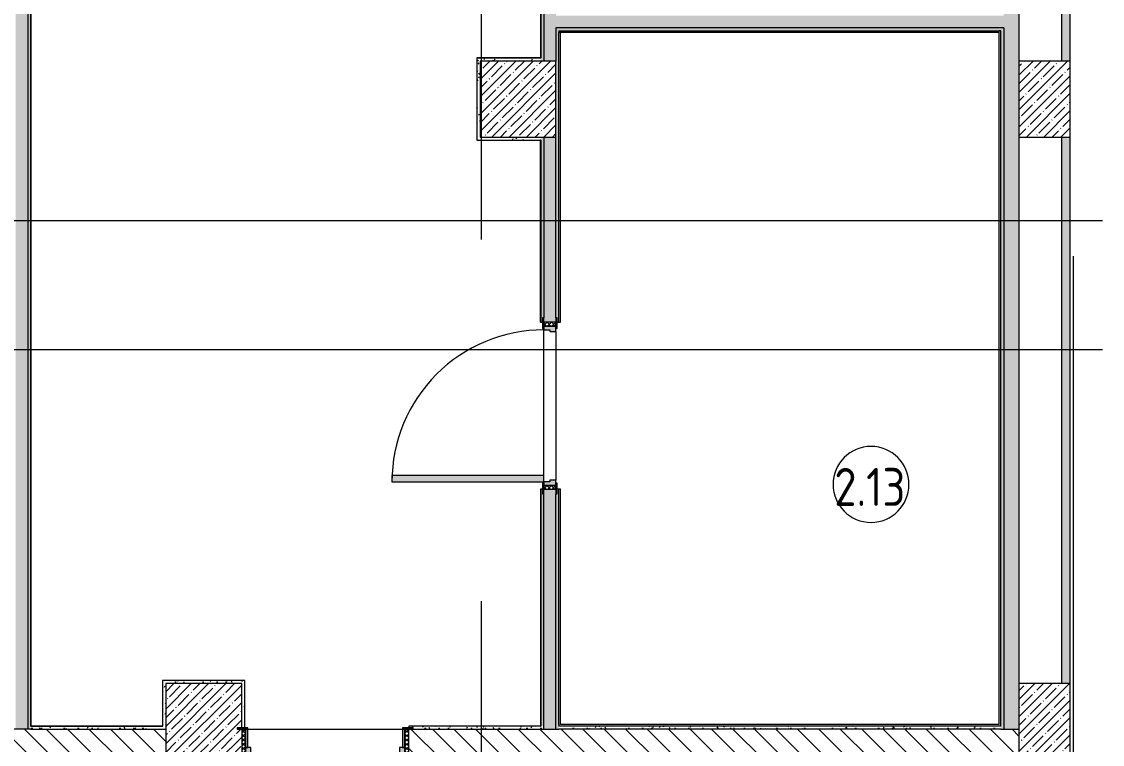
# Model space of a CAD drawing. Header units: millimetres. Extents: x -6228 to 201956, y -8553 to 30426.
# Drawn here: x 174582 to 181702, y 18700 to 23460 of the extents above; entities that cross this region are included whole.
import ezdxf

# ---------------------------------------------------------------- set-up
doc = ezdxf.new("R2010")
doc.units = ezdxf.units.MM
doc.linetypes.add('Осевая', pattern=[15875, 3175, -2381.25, 7937.5, -2381.25])
for name, color, linetype, lineweight in [('A-AREA-IDEN', 7, 'Continuous', 9), ('A-DETL-GENF', 7, 'Continuous', 9), ('A-WALL-4', 7, 'Continuous', 13), ('I-WALL-5', 7, 'Continuous', 9), ('S-COLS-2', 7, 'Continuous', 9), ('Оси', 7, 'Continuous', 9), ('Оси-2', 7, 'Осевая', 9)]:
    doc.layers.add(name, color=color, linetype=linetype, lineweight=lineweight)
for name, color, linetype, lineweight, true_color in [('A-DOOR-5', 7, 'Continuous', 9, 0xaaaaaa), ('A-DOOR-6', 7, 'Continuous', 9, 0xe2e2e2), ('A-DOOR-FRAM-4', 7, 'Continuous', 9, 0xe2e2e2), ('A-DOOR-FRAM-5', 7, 'Continuous', 9, 0xaaaaaa), ('I-WALL-6', 7, 'Continuous', 9, 0x787878), ('I-WALL-7', 9, 'Continuous', 9, 0x808080)]:
    doc.layers.add(name, color=color, linetype=linetype, lineweight=lineweight, true_color=true_color)
doc.styles.add('GOST Common', font='GOST_Common.ttf', dxfattribs={"width": 0.9, "height": 250})
pattern_1 = [(135, (96951.9, 0), (-75.43415, -75.43415), [106.68, -17.78, 3.556, -17.78]), (135, (96951.9, 75.39), (-75.43415, -75.43415), []), (50, (96951.9, 0), (127.52922, -11.15758), [13.335, -146.685]), (355, (96951.9, 0), (-24.66966, 133.74002), [10.668, -117.348]), (100.451, (96962.52, -0.93), (102.85973, 122.58178), [11.333, -124.663]), (46.184, (96951.9, 35.56), (189.75516, -29.43036), [20.002, -220.027]), (96.636, (96967.7, 33.1), (166.1822, 173.1996), [17, -186.995]), (351.184, (96951.9, 35.56), (166.18393, 173.19757), [16.002, -176.022]), (21, (96969.68, 26.67), (106.13027, -71.58603), [13.335, -146.685]), (326, (96969.68, 26.67), (43.26188, 128.93175), [10.668, -117.348]), (71.451, (96978.52, 20.7), (149.39198, 57.34505), [11.333, -124.663]), (37.5, (96951.896, 0), (2.162228, 59.188357), [3.353, -112.573, 3.353, -115.773, -117.792]), (37.5, (96951.896, 0), (2.162228, 59.188357), [-235.052, 3.353, -114.44]), (7.5, (96951.896, 0), (46.773857, 70.126152), [3.353, -64.567, 3.353, -109.906, -44.894]), (7.5, (96951.896, 0), (46.773857, 70.126152), [-181.178, 3.353, -41.542]), (327.5, (96912.247, 0), (94.91367, -4.010093), [3.353, -41.097, 3.353, -135.331, -184.023]), (327.5, (96912.247, 0), (94.91367, -4.010093), [-183.134, 3.353, -180.67]), (317.5, (96894.47, 0), (103.69057, 17.79882), [3.353, -54.432, 3.353, -88.748, -130.683]), (317.5, (96894.47, 0), (103.69057, 17.79882), [-149.885, 3.353, -127.33])]
pattern_2 = [(0, (96951.896, 0), (121.92, 30.48), [10.058, -81.382, 10.058, -81.382, -487.68]), (0, (96951.896, 0), (121.92, 30.48), [-182.88, 10.058, -172.822, 10.058, -81.382, -213.36]), (0, (96951.896, 0), (121.92, 30.48), [-457.2, 10.058, -50.902, 10.058, -142.342]), (120, (96997.616, 15.24), (-87.356454, 90.345817), [10.058, -81.382, 10.058, -81.382, -487.68]), (120, (96997.616, 15.24), (-87.356454, 90.345817), [-182.88, 10.058, -172.822, 10.058, -81.382, -213.36]), (120, (96997.616, 15.24), (-87.356454, 90.345817), [-457.2, 10.058, -50.902, 10.058, -142.342]), (240, (97012.856, 76.2), (-34.563546, -120.825817), [10.058, -81.382, 10.058, -81.382, -487.68]), (240, (97012.856, 76.2), (-34.563546, -120.825817), [-182.88, 10.058, -172.822, 10.058, -81.382, -213.36]), (240, (97012.856, 76.2), (-34.563546, -120.825817), [-457.2, 10.058, -50.902, 10.058, -142.342])]

# ---------------------------------------------------------------- blocks, each defined once
blk = doc.blocks.new('BSC_Колонна _Прямоугольная - 500х500-23287078-План зашивки приборов отопления в осях 1 этажа 12-23')
at = {"layer": 'S-COLS-2'}
h = blk.add_hatch(dxfattribs=at)
h.set_pattern_fill('FP_158', color=256, style=0, pattern_type=2)
h.set_pattern_definition([(45, (-84450, -22950), (-57.02463, 57.02463), []), (45, (-84392.975, -22950), (-57.02463, 57.02463), [100.806, -20.161, 3.353, -16.808])])
h.paths.add_polyline_path([(-250, -250), (85.7, -250), (85.7, 250), (-250, 250)])
for p, q in [((85.7, 250), (-250, 250)), ((-250, 250), (-250, -250)), ((-250, -250), (85.7, -250))]:
    blk.add_line(p, q, dxfattribs=at)
blk = doc.blocks.new('110_Дверь_СКБ_1Ст_Внутренняя1 - Д-4 1100x2100h_су мгн-V199-План зашивки приборов отопления в осях 1 этажа 12-23')
at = {"layer": 'A-DOOR-5'}
h = blk.add_hatch(dxfattribs=at)
h.set_pattern_fill('FP_60', color=256, style=0, pattern_type=2)
h.set_pattern_definition([(135, (1751.41, 104.685), (-14.14214, -14.14214), []), (225, (1751.41, 104.685), (14.14214, -14.14214), [])])
h.paths.add_polyline_path([(537.5, -40), (562.5, -40), (562.5, 40), (537.5, 40)])
at = {"layer": 'A-DOOR-6'}
h = blk.add_hatch(color=256, dxfattribs=at)
h.paths.add_polyline_path([(-512.5, 40), (-512.5, -40), (-477.5, -40), (-477.5, 0), (-487.5, 0), (-487.5, 40)])
h.paths.add_polyline_path([(502.5, 0), (502.5, -40), (537.5, -40), (537.5, 40), (512.5, 40), (512.5, 0)])
at = {"layer": 'A-DOOR-FRAM-4'}
for points in [[(-487.5, 1040), (-487.5, 40), (-447.5, 40), (-447.5, 1040)], [(-567.5, 40), (-497.5, 40), (-497.5, 48), (-567.5, 48)], [(522.5, 40), (592.5, 40), (592.5, 48), (522.5, 48)], [(-567.5, -48), (-497.5, -48), (-497.5, -40), (-567.5, -40)], [(522.5, -48), (592.5, -48), (592.5, -40), (522.5, -40)]]:
    blk.add_hatch(color=256, dxfattribs=at).paths.add_polyline_path(points)
at = {"layer": 'A-DOOR-FRAM-5'}
h = blk.add_hatch(dxfattribs=at)
h.set_pattern_fill('FP_61', color=256, style=0, pattern_type=2)
h.set_pattern_definition([(45, (-371.384, 104.685), (-14.1421, 14.1421), []), (135, (-371.384, 104.685), (-14.1421, -14.1421), [])])
h.paths.add_polyline_path([(-537.5, -40), (-512.5, -40), (-512.5, 40), (-537.5, 40)])
at = {"layer": 'A-DOOR-5'}
for p, q in [((-487.5, 1040), (-487.5, 40)), ((-447.5, 1040), (-487.5, 1040)), ((-447.5, 40), (-447.5, 1040)), ((-487.5, 40), (-447.5, 40))]:
    blk.add_line(p, q, dxfattribs=at)
blk.add_arc((-487.5, 40), 1000, 360, 90, dxfattribs=at)
at = {"layer": 'A-DOOR-FRAM-5'}
for p, q in [((-497.5, 48), (-567.5, 48)), ((-567.5, 48), (-567.5, 40)), ((-567.5, 40), (-497.5, 40)), ((-512.5, 40), (-537.5, 40)), ((-537.5, 40), (-537.5, -40)), ((-487.5, 40), (-512.5, 40)), ((-512.5, 40), (-512.5, -40)), ((-512.5, -40), (-512.5, 40)), ((-497.5, 40), (-512.5, 40)), ((-512.5, 40), (-512.5, 39)), ((-512.5, 39), (-497.5, 39)), ((-497.5, 40), (-497.5, 48)), ((-497.5, 39), (-497.5, 40)), ((-487.5, 0), (-487.5, 40)), ((-477.5, 0), (-487.5, 0)), ((-477.5, -40), (-477.5, 0)), ((512.5, 0), (502.5, 0)), ((502.5, 0), (502.5, -40)), ((512.5, 40), (512.5, 0)), ((537.5, 40), (512.5, 40)), ((592.5, 48), (522.5, 48)), ((522.5, 48), (522.5, 40)), ((537.5, 40), (522.5, 40)), ((522.5, 40), (522.5, 39)), ((522.5, 40), (592.5, 40)), ((522.5, 39), (537.5, 39)), ((537.5, -40), (537.5, 40)), ((562.5, 40), (537.5, 40)), ((537.5, 40), (537.5, -40)), ((537.5, 39), (537.5, 40)), ((562.5, -40), (562.5, 40)), ((592.5, 40), (592.5, 48)), ((-497.5, -40), (-567.5, -40)), ((-567.5, -40), (-567.5, -48)), ((-567.5, -48), (-497.5, -48)), ((-537.5, -40), (-512.5, -40)), ((-497.5, -39), (-512.5, -39)), ((-512.5, -39), (-512.5, -40)), ((-512.5, -40), (-477.5, -40)), ((-512.5, -40), (-497.5, -40)), ((-497.5, -40), (-497.5, -39)), ((-497.5, -48), (-497.5, -40)), ((502.5, -40), (537.5, -40)), ((537.5, -39), (522.5, -39)), ((522.5, -39), (522.5, -40)), ((522.5, -40), (537.5, -40)), ((592.5, -40), (522.5, -40)), ((522.5, -40), (522.5, -48)), ((522.5, -48), (592.5, -48)), ((537.5, -40), (537.5, -39)), ((537.5, -40), (562.5, -40)), ((592.5, -48), (592.5, -40))]:
    blk.add_line(p, q, dxfattribs=at)
blk = doc.blocks.new('110_Дверь_СКБ_1Ст_Внутренняя1 - Д-4 1100x2100h_су мгн-32375332-План зашивки приборов отопления в осях 1 этажа 12-23')
at = {"layer": 'A-DOOR-5'}
h = blk.add_hatch(dxfattribs=at)
h.set_pattern_fill('FP_35', color=256, style=0, pattern_type=2)
h.set_pattern_definition([(135, (1751.41, 164.685), (-14.14214, -14.14214), []), (225, (1751.41, 164.685), (14.14214, -14.14214), [])])
h.paths.add_polyline_path([(554.2, 100), (537.5, 100), (537.5, -100), (562.5, -100), (562.5, 100)])
at = {"layer": 'A-DOOR-6'}
h = blk.add_hatch(color=256, dxfattribs=at)
h.paths.add_polyline_path([(-487.5, 100), (-512.5, 100), (-512.5, 20), (-477.5, 20), (-477.5, 60), (-487.5, 60)])
h.paths.add_polyline_path([(537.5, 100), (512.5, 100), (512.5, 60), (502.5, 60), (502.5, 20), (537.5, 20)])
at = {"layer": 'A-DOOR-FRAM-4'}
for points in [[(-487.5, 1100), (-487.5, 100), (-447.5, 100), (-447.5, 1100)], [(-567.5, 108), (-567.5, 100), (-497.5, 100), (-497.5, 108)], [(-512.5, 100), (-512.5, 99), (-497.5, 100)], [(554.2, 108), (522.5, 108), (522.5, 100), (592.5, 100), (592.5, 108)], [(522.5, 100), (522.5, 99), (537.5, 100)], [(-497.5, 20), (-512.5, 20), (-512.5, -100), (-497.5, -100)], [(537.5, 20), (522.5, 20), (522.5, -100), (537.5, -100)], [(-567.5, -100), (-567.5, -108), (-497.5, -108), (-497.5, -100)], [(554.2, -100), (522.5, -100), (522.5, -108), (592.5, -108), (592.5, -100)]]:
    blk.add_hatch(color=256, dxfattribs=at).paths.add_polyline_path(points)
at = {"layer": 'A-DOOR-FRAM-5'}
h = blk.add_hatch(dxfattribs=at)
h.set_pattern_fill('FP_36', color=256, style=0, pattern_type=2)
h.set_pattern_definition([(45, (-371.384, 164.685), (-14.1421, 14.1421), []), (135, (-371.384, 164.685), (-14.1421, -14.1421), [])])
h.paths.add_polyline_path([(-512.5, 100), (-537.5, 100), (-537.5, -100), (-512.5, -100)])
at = {"layer": 'A-DOOR-5'}
for p, q in [((-487.5, 1100), (-487.5, 100)), ((-447.5, 1100), (-487.5, 1100)), ((-447.5, 100), (-447.5, 1100)), ((-487.5, 100), (-447.5, 100))]:
    blk.add_line(p, q, dxfattribs=at)
blk.add_arc((-487.5, 100), 1000, 360, 90, dxfattribs=at)
at = {"layer": 'A-DOOR-FRAM-5'}
for p, q in [((-497.5, 108), (-567.5, 108)), ((-567.5, 108), (-567.5, 100)), ((-567.5, 100), (-497.5, 100)), ((-512.5, 100), (-537.5, 100)), ((-537.5, 100), (-537.5, -100)), ((-487.5, 100), (-512.5, 100)), ((-512.5, 100), (-512.5, 20)), ((-512.5, -100), (-512.5, 100)), ((-497.5, 100), (-512.5, 100)), ((-512.5, 100), (-512.5, 99)), ((-512.5, 99), (-497.5, 99)), ((-497.5, 100), (-497.5, 108)), ((-497.5, 99), (-497.5, 100)), ((-487.5, 60), (-487.5, 100)), ((512.5, 100), (512.5, 60)), ((537.5, 100), (512.5, 100)), ((592.5, 108), (522.5, 108)), ((522.5, 108), (522.5, 100)), ((537.5, 100), (522.5, 100)), ((522.5, 100), (522.5, 99)), ((522.5, 100), (592.5, 100)), ((522.5, 99), (537.5, 99)), ((537.5, 20), (537.5, 100)), ((562.5, 100), (537.5, 100)), ((537.5, 100), (537.5, -100)), ((537.5, 99), (537.5, 100)), ((562.5, -100), (562.5, 100)), ((592.5, 100), (592.5, 108)), ((-512.5, 20), (-477.5, 20)), ((-497.5, 20), (-512.5, 20)), ((-512.5, 20), (-512.5, -100)), ((-497.5, -100), (-497.5, 20)), ((-477.5, 60), (-487.5, 60)), ((-477.5, 20), (-477.5, 60)), ((512.5, 60), (502.5, 60)), ((502.5, 60), (502.5, 20)), ((502.5, 20), (537.5, 20)), ((537.5, 20), (522.5, 20)), ((522.5, 20), (522.5, -100)), ((537.5, -100), (537.5, 20)), ((-497.5, -100), (-567.5, -100)), ((-567.5, -100), (-567.5, -108)), ((-567.5, -108), (-497.5, -108)), ((-537.5, -100), (-512.5, -100)), ((-512.5, -100), (-497.5, -100)), ((-497.5, -108), (-497.5, -100)), ((522.5, -100), (537.5, -100)), ((592.5, -100), (522.5, -100)), ((522.5, -100), (522.5, -108)), ((522.5, -108), (592.5, -108)), ((537.5, -100), (562.5, -100)), ((592.5, -108), (592.5, -100))]:
    blk.add_line(p, q, dxfattribs=at)
blk = doc.blocks.new('BSC_Колонна _Прямоугольная - 500х500-V213-План зашивки приборов отопления в осях 1 этажа 12-23')
at = {"layer": 'S-COLS-2'}
h = blk.add_hatch(dxfattribs=at)
h.set_pattern_fill('FP_181', color=256, style=0, pattern_type=2)
h.set_pattern_definition([(45, (-78830, -18850), (-57.02463, 57.02463), []), (45, (-78772.975, -18850), (-57.02463, 57.02463), [100.806, -20.161, 3.353, -16.808])])
h.paths.add_polyline_path([(-250, -250), (250, -250), (250, -50), (220, -50), (220, -42), (250, -42), (250, 250), (-250, 250), (-250, -50)])
for p, q in [((250, 250), (-250, 250)), ((-250, 250), (-250, -250)), ((250, -42), (250, 250)), ((-250, -250), (220, -250))]:
    blk.add_line(p, q, dxfattribs=at)
blk = doc.blocks.new('BSC_Колонна _Прямоугольная - 500х500-V214-План зашивки приборов отопления в осях 1 этажа 12-23')
at = {"layer": 'S-COLS-2'}
h = blk.add_hatch(dxfattribs=at)
h.set_pattern_fill('FP_182', color=256, style=0, pattern_type=2)
h.set_pattern_definition([(45, (-84450, -18850), (-57.02463, 57.02463), []), (45, (-84392.975, -18850), (-57.02463, 57.02463), [100.806, -20.161, 3.353, -16.808])])
h.paths.add_polyline_path([(-250, -250), (85.7, -250), (85.7, 250), (-250, 250), (-250, 14.6)])
for p, q in [((85.7, 250), (-250, 250)), ((-250, 250), (-250, -250)), ((-250, -250), (85.7, -250))]:
    blk.add_line(p, q, dxfattribs=at)
blk = doc.blocks.new('BSC_Колонна _Прямоугольная - 500х500-V215-План зашивки приборов отопления в осях 1 этажа 12-23')
at = {"layer": 'S-COLS-2'}
h = blk.add_hatch(dxfattribs=at)
h.set_pattern_fill('FP_183', color=256, style=0, pattern_type=2)
h.set_pattern_definition([(45, (-80900, -22950), (-57.02463, 57.02463), []), (45, (-80842.975, -22950), (-57.02463, 57.02463), [100.806, -20.161, 3.353, -16.808])])
h.paths.add_polyline_path([(-250, -250), (250, -250), (250, 250), (-250, 250), (-250, -32)])
for p, q in [((250, 250), (-250, 250)), ((-250, 250), (-250, -250)), ((250, -250), (250, 250)), ((-250, -250), (250, -250))]:
    blk.add_line(p, q, dxfattribs=at)
blk = doc.blocks.new('DET_L_Линия разрыва - М100-30654842-План зашивки приборов отопления в осях 1 этажа 12-23')
at = {"layer": 'A-DETL-GENF'}
blk.add_line((24079.7, 0), (12339.9, 0), dxfattribs=at)
blk = doc.blocks.new('Марка_Помещения - Номер-25198446-План зашивки приборов отопления в осях 1 этажа 12-23')
at = {"layer": 'A-AREA-IDEN'}
for start, end in [(360, 180), (180, 360)]:
    blk.add_arc((0, 0), 2.5, start, end, dxfattribs=at)

msp = doc.modelspace()

# ---------------------------------------------------------------- hatches: boundary and pattern name
at = {"layer": 'I-WALL-5'}
h = msp.add_hatch(dxfattribs=at)
h.set_pattern_fill('FP_157', color=256, style=0, pattern_type=2)
h.set_pattern_definition([(45, (96951.9, 0), (-57.02463, 57.02463), []), (45, (97008.92, 0), (-57.02463, 57.02463), [100.806, -20.161, 3.353, -16.808])])
h.paths.add_polyline_path([(181431.9, 15313.1), (181651.9, 15423.1), (181651.9, 15530), (181431.9, 15530), (181431.9, 15390.1)])
h.paths.add_polyline_path([(181487.6, 18570), (181487.6, 18600), (181431.9, 18600), (181431.9, 18570)])
h.paths.add_polyline_path([(181431.9, 19100), (181487.6, 19100), (181487.6, 22700), (181431.9, 22700), (181431.9, 20022.7)])
h.paths.add_polyline_path([(181431.9, 23200), (181487.6, 23200), (181487.6, 26600), (181431.9, 26600), (181431.9, 23497.1)])
h = msp.add_hatch(dxfattribs=at)
h.set_pattern_fill('FP_159', color=256, style=0, pattern_type=2)
h.set_pattern_definition([(135, (96951.9, 0), (-70.71068, -70.71068), [])])
h.paths.add_polyline_path([(181151.9, 18600), (181151.9, 18800), (177131.9, 18800), (177131.9, 18600), (181136.8, 18600)])
h.paths.add_polyline_path([(175531.9, 18600), (175531.9, 18800), (174291.9, 18800), (174291.9, 18600), (175312.1, 18600)])
h.paths.add_polyline_path([(173127.9, 18600), (173191.9, 18600), (173191.9, 18800), (170991.9, 18800), (170991.9, 18600), (171671.7, 18600)])
h.paths.add_polyline_path([(170491.9, 18600), (170491.9, 18800), (163711.9, 18800), (163711.9, 18600), (170215.5, 18600)])
at = {"layer": 'I-WALL-6'}
h = msp.add_hatch(dxfattribs=at)
h.set_pattern_fill('FP_165', color=256, style=0, pattern_type=2)
h.set_pattern_definition(pattern_1)
h.paths.add_polyline_path([(174541.9, 18800), (174621.9, 18800), (174621.9, 26900), (174541.9, 26900), (174541.9, 18820)])
h = msp.add_hatch(dxfattribs=at)
h.set_pattern_fill('FP_165', color=256, style=0, pattern_type=2)
h.set_pattern_definition(pattern_1)
h.paths.add_polyline_path([(181136.8, 18800), (181151.9, 18800), (181151.9, 26900), (181052.6, 26900), (181052.6, 18800)])
h = msp.add_hatch(dxfattribs=at)
h.set_pattern_fill('FP_165', color=256, style=0, pattern_type=2)
h.set_pattern_definition(pattern_1)
h.paths.add_polyline_path([(178021.9, 23200), (178101.9, 23200), (178101.9, 23600), (178021.9, 23600), (178021.9, 23497.1)])
h.paths.add_polyline_path([(178101.9, 24700), (178101.9, 26600), (178021.9, 26600), (178021.9, 24700)])
h = msp.add_hatch(dxfattribs=at)
h.set_pattern_fill('FP_165', color=256, style=0, pattern_type=2)
h.set_pattern_definition(pattern_1)
h.paths.add_polyline_path([(181052.6, 23420), (181052.6, 23500), (178101.9, 23500), (178101.9, 23420), (181032.6, 23420)])
h = msp.add_hatch(dxfattribs=at)
h.set_pattern_fill('FP_165', color=256, style=0, pattern_type=2)
h.set_pattern_definition(pattern_1)
h.paths.add_polyline_path([(178021.9, 18800), (178101.9, 18800), (178101.9, 20380), (178021.9, 20380), (178021.9, 18820)])
h.paths.add_polyline_path([(178021.9, 21480), (178101.9, 21480), (178101.9, 22700), (178021.9, 22700), (178021.9, 21510)])
at = {"layer": 'I-WALL-7'}
h = msp.add_hatch(dxfattribs=at)
h.set_pattern_fill('FP_186', color=256, style=0, pattern_type=2)
h.set_pattern_definition(pattern_2)
h.paths.add_polyline_path([(174621.9, 18800), (174641.9, 18800), (174641.9, 26900), (174621.9, 26900), (174621.9, 18864.6)])
h = msp.add_hatch(dxfattribs=at)
h.set_pattern_fill('FP_186', color=256, style=0, pattern_type=2)
h.set_pattern_definition(pattern_2)
h.paths.add_polyline_path([(178021.9, 23200), (178021.9, 23570), (178013.9, 23570), (178013.9, 23600), (178001.9, 23600), (178001.9, 23200)])
h.paths.add_polyline_path([(178001.9, 24700), (178013.9, 24700), (178013.9, 24730), (178021.9, 24730), (178021.9, 26600), (178001.9, 26600), (178001.9, 25813.4)])
h = msp.add_hatch(dxfattribs=at)
h.set_pattern_fill('FP_186', color=256, style=0, pattern_type=2)
h.set_pattern_definition(pattern_2)
h.paths.add_polyline_path([(181021.6, 23400), (181032.6, 23400), (181032.6, 23420), (178101.9, 23420), (178101.9, 23400), (180408.7, 23400)])
h = msp.add_hatch(dxfattribs=at)
h.set_pattern_fill('FP_186', color=256, style=0, pattern_type=2)
h.set_pattern_definition(pattern_2)
h.paths.add_polyline_path([(178101.9, 18800), (178121.9, 18800), (178121.9, 20380), (178109.9, 20380), (178109.9, 20350), (178101.9, 20350), (178101.9, 18864.6)])
h.paths.add_polyline_path([(178121.9, 21480), (178121.9, 23400), (178101.9, 23400), (178101.9, 21510), (178109.9, 21510), (178109.9, 21480)])
h = msp.add_hatch(dxfattribs=at)
h.set_pattern_fill('FP_186', color=256, style=0, pattern_type=2)
h.set_pattern_definition(pattern_2)
h.paths.add_polyline_path([(181032.6, 18800), (181052.6, 18800), (181052.6, 23420), (181032.6, 23420), (181032.6, 18820)])
h = msp.add_hatch(dxfattribs=at)
h.set_pattern_fill('FP_186', color=256, style=0, pattern_type=2)
h.set_pattern_definition(pattern_2)
h.paths.add_polyline_path([(177581.9, 22700), (177601.9, 22700), (177601.9, 23220), (177581.9, 23220), (177581.9, 22918)])
h = msp.add_hatch(dxfattribs=at)
h.set_pattern_fill('FP_186', color=256, style=0, pattern_type=2)
h.set_pattern_definition(pattern_2)
h.paths.add_polyline_path([(177601.9, 23200), (178001.9, 23200), (178001.9, 23220), (177601.9, 23220)])
h = msp.add_hatch(dxfattribs=at)
h.set_pattern_fill('FP_186', color=256, style=0, pattern_type=2)
h.set_pattern_definition(pattern_2)
h.paths.add_polyline_path([(178001.9, 22680), (178001.9, 22700), (177581.9, 22700), (177581.9, 22680), (178000.9, 22680)])
h = msp.add_hatch(dxfattribs=at)
h.set_pattern_fill('FP_186', color=256, style=0, pattern_type=2)
h.set_pattern_definition(pattern_2)
h.paths.add_polyline_path([(178021.9, 18820), (178021.9, 20350), (178013.9, 20350), (178013.9, 20380), (178001.9, 20380), (178001.9, 18820)])
h.paths.add_polyline_path([(178013.9, 21480), (178013.9, 21510), (178021.9, 21510), (178021.9, 22700), (178001.9, 22700), (178001.9, 21480)])
h = msp.add_hatch(dxfattribs=at)
h.set_pattern_fill('FP_186', color=256, style=0, pattern_type=2)
h.set_pattern_definition(pattern_2)
h.paths.add_polyline_path([(175511.9, 18820), (175531.9, 18820), (175531.9, 19120), (175511.9, 19120), (175511.9, 18821)])
h = msp.add_hatch(dxfattribs=at)
h.set_pattern_fill('FP_186', color=256, style=0, pattern_type=2)
h.set_pattern_definition(pattern_2)
h.paths.add_polyline_path([(176051.9, 19100), (176051.9, 19120), (175531.9, 19120), (175531.9, 19100), (176040.2, 19100)])
h = msp.add_hatch(dxfattribs=at)
h.set_pattern_fill('FP_186', color=256, style=0, pattern_type=2)
h.set_pattern_definition(pattern_2)
h.paths.add_polyline_path([(176051.9, 18808), (176051.9, 19100), (176031.9, 19100), (176031.9, 18808), (176040.2, 18808)])
h = msp.add_hatch(dxfattribs=at)
h.set_pattern_fill('FP_186', color=256, style=0, pattern_type=2)
h.set_pattern_definition(pattern_2)
h.paths.add_polyline_path([(175312.1, 18800), (175531.9, 18800), (175531.9, 18820), (174641.9, 18820), (174641.9, 18800)])
h = msp.add_hatch(dxfattribs=at)
h.set_pattern_fill('FP_186', color=256, style=0, pattern_type=2)
h.set_pattern_definition(pattern_2)
h.paths.add_polyline_path([(178021.9, 18800), (178021.9, 18820), (177131.9, 18820), (177131.9, 18808), (177161.9, 18808), (177161.9, 18800), (177496.4, 18800)])
h = msp.add_hatch(dxfattribs=at)
h.set_pattern_fill('FP_186', color=256, style=0, pattern_type=2)
h.set_pattern_definition(pattern_2)
h.paths.add_polyline_path([(181032.6, 18800), (181032.6, 18820), (178121.9, 18820), (178121.9, 18800), (180408.7, 18800)])

# ---------------------------------------------------------------- linework, layer by layer
at = {"layer": 'A-WALL-4'}
for p, q in [((174641.9, 26880), (174641.9, 18820)), ((178021.9, 23570), (178021.9, 23200)), ((181052.6, 23420), (178101.9, 23420)), ((178101.9, 23420), (178101.9, 23200)), ((178121.9, 23400), (178121.9, 23389)), ((181032.6, 23400), (181021.6, 23400)), ((181032.6, 18820), (181032.6, 23400)), ((181052.6, 23420), (181052.6, 18800)), ((178001.9, 23220), (177601.9, 23220)), ((178001.9, 23220), (178001.9, 23221)), ((178001.9, 22680), (178000.9, 22680)), ((178001.9, 22680), (178001.9, 21480)), ((178021.9, 22700), (178021.9, 21510)), ((178101.9, 21510), (178101.9, 22700)), ((178021.9, 18800), (178021.9, 20350)), ((178101.9, 18800), (178101.9, 20350)), ((175511.9, 18820), (175511.9, 19120)), ((176051.9, 18820), (176051.9, 19100)), ((174641.9, 18800), (174321.9, 18800)), ((174641.9, 18820), (175511.9, 18820)), ((174641.9, 18800), (175531.9, 18800)), ((177161.9, 18800), (178121.9, 18800)), ((178000.9, 18820), (178001.9, 18820)), ((178121.9, 18831), (178121.9, 18820)), ((181032.6, 18800), (181151.9, 18800))]:
    msp.add_line(p, q, dxfattribs=at)
at = {"layer": 'I-WALL-5'}
for p, q in [((174621.9, 26880), (174621.9, 18800)), ((174642.9, 18821), (174642.9, 26879)), ((181152.6, 23200), (181152.6, 26900)), ((181431.9, 26600), (181431.9, 23200)), ((178000.9, 23600), (178000.9, 23221)), ((178001.9, 23600), (178001.9, 23221)), ((178121.9, 23400), (181021.6, 23400)), ((178121.9, 21480), (178121.9, 23389)), ((181021.6, 23389), (178121.9, 23389)), ((178132.9, 21480), (178132.9, 23389)), ((181021.6, 18831), (181021.6, 23400)), ((177580.9, 23221), (177580.9, 22679)), ((178000.9, 23221), (177580.9, 23221)), ((177601.9, 23220), (177581.9, 23220)), ((177581.9, 23220), (177581.9, 22680)), ((177580.9, 22679), (178000.9, 22679)), ((177581.9, 22680), (178000.9, 22680)), ((178000.9, 21480), (178000.9, 22680)), ((181152.6, 19100), (181152.6, 22700)), ((181431.9, 22700), (181431.9, 19100)), ((178000.9, 21480), (178013.9, 21480)), ((178109.9, 21480), (178132.9, 21480)), ((178021.9, 20470), (178021.9, 21430)), ((178101.9, 21420), (178101.9, 20440)), ((178013.9, 20380), (178000.9, 20380)), ((178000.9, 20380), (178000.9, 18821)), ((178001.9, 20380), (178001.9, 18820)), ((178132.9, 20380), (178109.9, 20380)), ((178121.9, 18831), (178121.9, 20380)), ((178132.9, 18831), (178132.9, 20380)), ((175510.9, 19121), (175510.9, 18821)), ((176052.9, 19121), (175510.9, 19121)), ((176051.9, 19120), (175511.9, 19120)), ((176051.9, 19100), (176051.9, 19120)), ((176052.9, 18820), (176052.9, 19121)), ((175510.9, 18821), (174642.9, 18821)), ((176051.9, 18808), (176051.9, 18820)), ((176051.9, 18820), (176052.9, 18820)), ((176071.9, 18800), (177091.9, 18800)), ((177131.9, 18821), (177131.9, 18808)), ((178000.9, 18821), (177131.9, 18821)), ((178000.9, 18820), (177131.9, 18820)), ((181032.6, 18820), (178121.9, 18820)), ((181032.6, 18800), (178121.9, 18800)), ((181021.6, 18831), (178132.9, 18831))]:
    msp.add_line(p, q, dxfattribs=at)
at = {"layer": 'Оси'}
for p, q in [((179201.9, 22150), (181701.9, 22150)), ((181511.9, 19415.1), (181511.9, 21915.1)), ((179201.9, 21300), (181701.9, 21300))]:
    msp.add_line(p, q, dxfattribs=at)
at = {"layer": 'Оси-2'}
for p, q in [((177611.9, 593.7), (177611.9, 24890.1)), ((135394.4, 22150), (179201.9, 22150)), ((135394.4, 21300), (179201.9, 21300)), ((181511.9, 593.7), (181511.9, 19415.1))]:
    msp.add_line(p, q, dxfattribs=at)

# ---------------------------------------------------------------- block references
at = {"layer": 'A-AREA-IDEN', "xscale": 99.99999999999993, "yscale": 99.99999999999993, "zscale": 99.99999999999993}
msp.add_blockref('Марка_Помещения - Номер-25198446-План зашивки приборов отопления в осях 1 этажа 12-23', (180177.7, 20412), dxfattribs=at)
at = {"layer": 'A-DETL-GENF', "rotation": 90.00000000000031}
msp.add_blockref('DET_L_Линия разрыва - М100-30654842-План зашивки приборов отопления в осях 1 этажа 12-23', (181487.6, 3301.1), dxfattribs=at)
at = {"layer": 'A-DOOR-5'}
for name, p, rotation in [('110_Дверь_СКБ_1Ст_Внутренняя1 - Д-4 1100x2100h_су мгн-V199-План зашивки приборов отопления в осях 1 этажа 12-23', (178061.9, 20917.5), 89.99999999999984), ('110_Дверь_СКБ_1Ст_Внутренняя1 - Д-4 1100x2100h_су мгн-32375332-План зашивки приборов отопления в осях 1 этажа 12-23', (176594.4, 18700), 180)]:
    msp.add_blockref(name, p, dxfattribs=dict(at, rotation=rotation))
at = {"layer": 'S-COLS-2'}
for name, p in [('BSC_Колонна _Прямоугольная - 500х500-V215-План зашивки приборов отопления в осях 1 этажа 12-23', (177851.9, 22950)), ('BSC_Колонна _Прямоугольная - 500х500-23287078-План зашивки приборов отопления в осях 1 этажа 12-23', (181401.9, 22950)), ('BSC_Колонна _Прямоугольная - 500х500-V213-План зашивки приборов отопления в осях 1 этажа 12-23', (175781.9, 18850)), ('BSC_Колонна _Прямоугольная - 500х500-V214-План зашивки приборов отопления в осях 1 этажа 12-23', (181401.9, 18850))]:
    msp.add_blockref(name, p, dxfattribs=at)

# ---------------------------------------------------------------- texts
at = {"layer": 'A-AREA-IDEN', "insert": (179935.8, 20520.5), "char_height": 250, "width": 606.076, "attachment_point": 1, "style": 'GOST Common'}
msp.add_mtext('2.13', dxfattribs=at)

doc.saveas('drawing.dxf')
